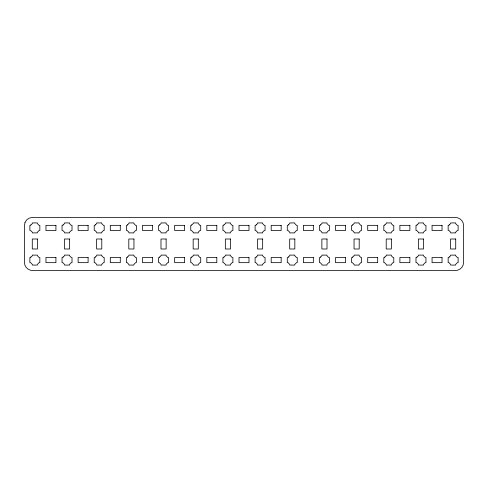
<?xml version="1.0" encoding="UTF-8"?>
<svg xmlns="http://www.w3.org/2000/svg" width="488" height="488" viewBox="0 0 488 488"><rect width="100%" height="100%" fill="white"/><g stroke="black" fill="none" stroke-linecap="round" stroke-linejoin="round"><path stroke-width="0.73" d="M25.034 222.369L24.4 225.499L24.4 262.501C24.485 266.826 28.121 270.462 32.446 270.547L455.554 270.547C459.879 270.462 463.515 266.826 463.6 262.501L463.6 225.499C463.515 221.174 459.879 217.538 455.554 217.453L32.446 217.453L29.31 218.087L26.755 219.814L25.034 222.369M30.903 224.876L30.537 225.419L29.872 225.419L29.872 230.403L30.537 230.403L32.36 232.233L32.36 232.898L37.35 232.898L37.35 232.233L39.174 230.403L39.845 230.403L39.845 225.419L39.174 225.419L37.35 223.589L37.35 222.924L32.36 222.924L32.36 223.589L30.903 224.876M30.903 257.054L30.537 257.597L29.872 257.597L29.872 262.581L30.537 262.581L32.36 264.411L32.36 265.075L37.35 265.075L37.35 264.411L39.174 262.581L39.845 262.581L39.845 257.597L39.174 257.597L37.35 255.767L37.35 255.102L32.36 255.102L32.36 255.767L30.903 257.054M63.074 224.876L62.714 225.419L62.043 225.419L62.043 230.403L62.714 230.403L64.538 232.233L64.538 232.898L69.528 232.898L69.528 232.233L71.352 230.403L72.023 230.403L72.023 225.419L71.352 225.419L69.528 223.589L69.528 222.924L64.538 222.924L64.538 223.589L63.074 224.876M63.074 257.054L62.714 257.597L62.043 257.597L62.043 262.581L62.714 262.581L64.538 264.411L64.538 265.075L69.528 265.075L69.528 264.411L71.352 262.581L72.023 262.581L72.023 257.597L71.352 257.597L69.528 255.767L69.528 255.102L64.538 255.102L64.538 255.767L63.074 257.054M95.252 224.876L94.892 225.419L94.221 225.419L94.221 230.403L94.892 230.403L96.716 232.233L96.716 232.898L101.705 232.898L101.705 232.233L103.529 230.403L104.194 230.403L104.194 225.419L103.529 225.419L101.705 223.589L101.705 222.924L96.716 222.924L96.716 223.589L95.252 224.876M95.252 257.054L94.892 257.597L94.221 257.597L94.221 262.581L94.892 262.581L96.716 264.411L96.716 265.075L101.705 265.075L101.705 264.411L103.529 262.581L104.194 262.581L104.194 257.597L103.529 257.597L101.705 255.767L101.705 255.102L96.716 255.102L96.716 255.767L95.252 257.054M127.429 224.876L127.063 225.419L126.398 225.419L126.398 230.403L127.063 230.403L128.893 232.233L128.893 232.898L133.877 232.898L133.877 232.233L135.707 230.403L136.372 230.403L136.372 225.419L135.707 225.419L133.877 223.589L133.877 222.924L128.893 222.924L128.893 223.589L127.429 224.876M127.429 257.054L127.063 257.597L126.398 257.597L126.398 262.581L127.063 262.581L128.893 264.411L128.893 265.075L133.877 265.075L133.877 264.411L135.707 262.581L136.372 262.581L136.372 257.597L135.707 257.597L133.877 255.767L133.877 255.102L128.893 255.102L128.893 255.767L127.429 257.054M159.606 224.876L159.24 225.419L158.576 225.419L158.576 230.403L159.24 230.403L161.064 232.233L161.064 232.898L166.054 232.898L166.054 232.233L167.878 230.403L168.549 230.403L168.549 225.419L167.878 225.419L166.054 223.589L166.054 222.924L161.064 222.924L161.064 223.589L159.606 224.876M159.606 257.054L159.24 257.597L158.576 257.597L158.576 262.581L159.24 262.581L161.064 264.411L161.064 265.075L166.054 265.075L166.054 264.411L167.878 262.581L168.549 262.581L168.549 257.597L167.878 257.597L166.054 255.767L166.054 255.102L161.064 255.102L161.064 255.767L159.606 257.054M191.778 224.876L191.418 225.419L190.747 225.419L190.747 230.403L191.418 230.403L193.242 232.233L193.242 232.898L198.232 232.898L198.232 232.233L200.056 230.403L200.721 230.403L200.721 225.419L200.056 225.419L198.232 223.589L198.232 222.924L193.242 222.924L193.242 223.589L191.778 224.876M191.778 257.054L191.418 257.597L190.747 257.597L190.747 262.581L191.418 262.581L193.242 264.411L193.242 265.075L198.232 265.075L198.232 264.411L200.056 262.581L200.721 262.581L200.721 257.597L200.056 257.597L198.232 255.767L198.232 255.102L193.242 255.102L193.242 255.767L191.778 257.054M223.955 224.876L223.589 225.419L222.924 225.419L222.924 230.403L223.589 230.403L225.419 232.233L225.419 232.898L230.403 232.898L230.403 232.233L232.233 230.403L232.898 230.403L232.898 225.419L232.233 225.419L230.403 223.589L230.403 222.924L225.419 222.924L225.419 223.589L223.955 224.876M223.955 257.054L223.589 257.597L222.924 257.597L222.924 262.581L223.589 262.581L225.419 264.411L225.419 265.075L230.403 265.075L230.403 264.411L232.233 262.581L232.898 262.581L232.898 257.597L232.233 257.597L230.403 255.767L230.403 255.102L225.419 255.102L225.419 255.767L223.955 257.054M256.133 224.876L255.767 225.419L255.102 225.419L255.102 230.403L255.767 230.403L257.597 232.233L257.597 232.898L262.581 232.898L262.581 232.233L264.411 230.403L265.075 230.403L265.075 225.419L264.411 225.419L262.581 223.589L262.581 222.924L257.597 222.924L257.597 223.589L256.133 224.876M256.133 257.054L255.767 257.597L255.102 257.597L255.102 262.581L255.767 262.581L257.597 264.411L257.597 265.075L262.581 265.075L262.581 264.411L264.411 262.581L265.075 262.581L265.075 257.597L264.411 257.597L262.581 255.767L262.581 255.102L257.597 255.102L257.597 255.767L256.133 257.054M288.31 224.876L287.944 225.419L287.279 225.419L287.279 230.403L287.944 230.403L289.768 232.233L289.768 232.898L294.758 232.898L294.758 232.233L296.582 230.403L297.253 230.403L297.253 225.419L296.582 225.419L294.758 223.589L294.758 222.924L289.768 222.924L289.768 223.589L288.31 224.876M288.31 257.054L287.944 257.597L287.279 257.597L287.279 262.581L287.944 262.581L289.768 264.411L289.768 265.075L294.758 265.075L294.758 264.411L296.582 262.581L297.253 262.581L297.253 257.597L296.582 257.597L294.758 255.767L294.758 255.102L289.768 255.102L289.768 255.767L288.31 257.054M320.482 224.876L320.122 225.419L319.451 225.419L319.451 230.403L320.122 230.403L321.946 232.233L321.946 232.898L326.936 232.898L326.936 232.233L328.76 230.403L329.424 230.403L329.424 225.419L328.76 225.419L326.936 223.589L326.936 222.924L321.946 222.924L321.946 223.589L320.482 224.876M320.482 257.054L320.122 257.597L319.451 257.597L319.451 262.581L320.122 262.581L321.946 264.411L321.946 265.075L326.936 265.075L326.936 264.411L328.76 262.581L329.424 262.581L329.424 257.597L328.76 257.597L326.936 255.767L326.936 255.102L321.946 255.102L321.946 255.767L320.482 257.054M352.659 224.876L352.293 225.419L351.628 225.419L351.628 230.403L352.293 230.403L354.123 232.233L354.123 232.898L359.107 232.898L359.107 232.233L360.937 230.403L361.602 230.403L361.602 225.419L360.937 225.419L359.107 223.589L359.107 222.924L354.123 222.924L354.123 223.589L352.659 224.876M352.659 257.054L352.293 257.597L351.628 257.597L351.628 262.581L352.293 262.581L354.123 264.411L354.123 265.075L359.107 265.075L359.107 264.411L360.937 262.581L361.602 262.581L361.602 257.597L360.937 257.597L359.107 255.767L359.107 255.102L354.123 255.102L354.123 255.767L352.659 257.054M384.837 224.876L384.471 225.419L383.806 225.419L383.806 230.403L384.471 230.403L386.295 232.233L386.295 232.898L391.285 232.898L391.285 232.233L393.108 230.403L393.779 230.403L393.779 225.419L393.108 225.419L391.285 223.589L391.285 222.924L386.295 222.924L386.295 223.589L384.837 224.876M384.837 257.054L384.471 257.597L383.806 257.597L383.806 262.581L384.471 262.581L386.295 264.411L386.295 265.075L391.285 265.075L391.285 264.411L393.108 262.581L393.779 262.581L393.779 257.597L393.108 257.597L391.285 255.767L391.285 255.102L386.295 255.102L386.295 255.767L384.837 257.054M417.008 224.876L416.648 225.419L415.977 225.419L415.977 230.403L416.648 230.403L418.472 232.233L418.472 232.898L423.462 232.898L423.462 232.233L425.286 230.403L425.957 230.403L425.957 225.419L425.286 225.419L423.462 223.589L423.462 222.924L418.472 222.924L418.472 223.589L417.008 224.876M417.008 257.054L416.648 257.597L415.977 257.597L415.977 262.581L416.648 262.581L418.472 264.411L418.472 265.075L423.462 265.075L423.462 264.411L425.286 262.581L425.957 262.581L425.957 257.597L425.286 257.597L423.462 255.767L423.462 255.102L418.472 255.102L418.472 255.767L417.008 257.054M449.186 224.876L448.826 225.419L448.155 225.419L448.155 230.403L448.826 230.403L450.65 232.233L450.65 232.898L455.639 232.898L455.639 232.233L457.463 230.403L458.128 230.403L458.128 225.419L457.463 225.419L455.639 223.589L455.639 222.924L450.65 222.924L450.65 223.589L449.186 224.876M449.186 257.054L448.826 257.597L448.155 257.597L448.155 262.581L448.826 262.581L450.65 264.411L450.65 265.075L455.639 265.075L455.639 264.411L457.463 262.581L458.128 262.581L458.128 257.597L457.463 257.597L455.639 255.767L455.639 255.102L450.65 255.102L450.65 255.767L449.186 257.054M55.931 225.34L45.957 225.34L45.957 230.489L55.931 230.489L55.931 225.34M88.108 225.34L78.135 225.34L78.135 230.489L88.108 230.489L88.108 225.34M120.286 225.34L110.312 225.34L110.312 230.489L120.286 230.489L120.286 225.34M152.457 225.34L142.484 225.34L142.484 230.489L152.457 230.489L152.457 225.34M184.635 225.34L174.661 225.34L174.661 230.489L184.635 230.489L184.635 225.34M216.812 225.34L206.839 225.34L206.839 230.489L216.812 230.489L216.812 225.34M248.99 225.34L239.01 225.34L239.01 230.489L248.99 230.489L248.99 225.34M281.161 225.34L271.188 225.34L271.188 230.489L281.161 230.489L281.161 225.34M313.339 225.34L303.365 225.34L303.365 230.489L313.339 230.489L313.339 225.34M345.516 225.34L335.543 225.34L335.543 230.489L345.516 230.489L345.516 225.34M377.688 225.34L367.714 225.34L367.714 230.489L377.688 230.489L377.688 225.34M409.865 225.34L399.892 225.34L399.892 230.489L409.865 230.489L409.865 225.34M442.043 225.34L432.069 225.34L432.069 230.489L442.043 230.489L442.043 225.34M37.43 239.01L32.281 239.01L32.281 248.99L37.43 248.99L37.43 239.01M69.607 239.01L64.459 239.01L64.459 248.99L69.607 248.99L69.607 239.01M101.785 239.01L96.636 239.01L96.636 248.99L101.785 248.99L101.785 239.01M133.956 239.01L128.808 239.01L128.808 248.99L133.956 248.99L133.956 239.01M166.133 239.01L160.985 239.01L160.985 248.99L166.133 248.99L166.133 239.01M198.311 239.01L193.163 239.01L193.163 248.99L198.311 248.99L198.311 239.01M230.489 239.01L225.34 239.01L225.34 248.99L230.489 248.99L230.489 239.01M262.66 239.01L257.511 239.01L257.511 248.99L262.66 248.99L262.66 239.01M294.837 239.01L289.689 239.01L289.689 248.99L294.837 248.99L294.837 239.01M327.015 239.01L321.866 239.01L321.866 248.99L327.015 248.99L327.015 239.01M359.192 239.01L354.044 239.01L354.044 248.99L359.192 248.99L359.192 239.01M391.364 239.01L386.215 239.01L386.215 248.99L391.364 248.99L391.364 239.01M423.541 239.01L418.393 239.01L418.393 248.99L423.541 248.99L423.541 239.01M455.719 239.01L450.57 239.01L450.57 248.99L455.719 248.99L455.719 239.01M55.931 257.511L45.957 257.511L45.957 262.66L55.931 262.66L55.931 257.511M88.108 257.511L78.135 257.511L78.135 262.66L88.108 262.66L88.108 257.511M120.286 257.511L110.312 257.511L110.312 262.66L120.286 262.66L120.286 257.511M152.457 257.511L142.484 257.511L142.484 262.66L152.457 262.66L152.457 257.511M184.635 257.511L174.661 257.511L174.661 262.66L184.635 262.66L184.635 257.511M216.812 257.511L206.839 257.511L206.839 262.66L216.812 262.66L216.812 257.511M248.99 257.511L239.01 257.511L239.01 262.66L248.99 262.66L248.99 257.511M281.161 257.511L271.188 257.511L271.188 262.66L281.161 262.66L281.161 257.511M313.339 257.511L303.365 257.511L303.365 262.66L313.339 262.66L313.339 257.511M345.516 257.511L335.543 257.511L335.543 262.66L345.516 262.66L345.516 257.511M377.688 257.511L367.714 257.511L367.714 262.66L377.688 262.66L377.688 257.511M409.865 257.511L399.892 257.511L399.892 262.66L409.865 262.66L409.865 257.511M442.043 257.511L432.069 257.511L432.069 262.66L442.043 262.66L442.043 257.511"/></g></svg>
